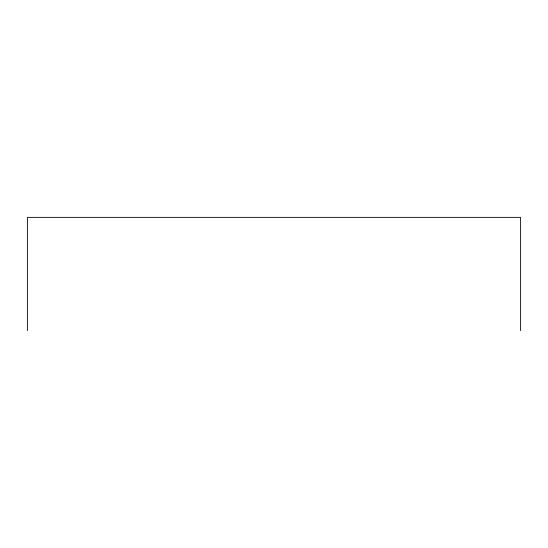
<?xml version="1.0" encoding="UTF-8"?>
<svg xmlns="http://www.w3.org/2000/svg" width="548" height="548" viewBox="0 0 548 548"><rect width="100%" height="100%" fill="white"/><g stroke="black" fill="none" stroke-linecap="round" stroke-linejoin="round"><path stroke-width="0.82" d="M520.6 330.636L520.6 217.364L27.4 217.364L27.4 330.636"/></g></svg>
